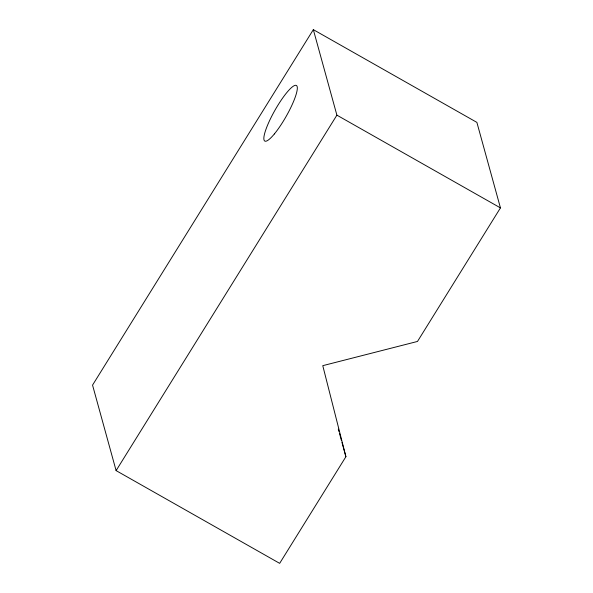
<?xml version="1.0" encoding="UTF-8"?>
<svg xmlns="http://www.w3.org/2000/svg" width="593" height="593" viewBox="0 0 593 593"><rect width="100%" height="100%" fill="white"/><g stroke="black" fill="none" stroke-linecap="round" stroke-linejoin="round"><path stroke-width="0.89" d="M313.334 29.65L92.552 385.109L116.109 470.612L279.666 563.35L345.904 456.714L322.77 365.666L417.494 341.449L500.448 207.891L476.883 122.388L313.334 29.65L336.898 115.153L500.448 207.891M116.109 470.612L336.898 115.153M338.299 429.102L339.033 431.771M339.522 433.557L341.486 440.681M341.976 442.46L345.904 456.714M274.351 133.966A31.978 6.39 -60.4 0 0 297.145 86.571A31.978 6.39 -60.4 0 0 270.275 119.156A31.978 6.39 -60.4 0 0 274.351 133.966"/></g></svg>
